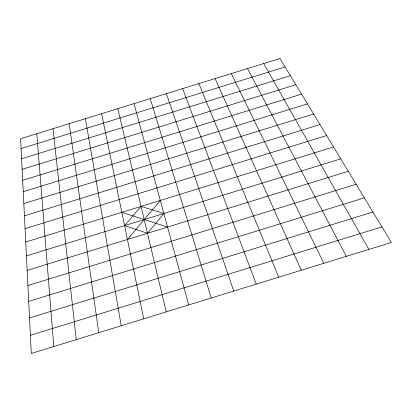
<?xml version="1.0" encoding="UTF-8"?>
<svg xmlns="http://www.w3.org/2000/svg" width="412" height="412" viewBox="0 0 412 412"><rect width="100%" height="100%" fill="white"/><g stroke="black" fill="none" stroke-linecap="round" stroke-linejoin="round"><path stroke-width="0.62" d="M127.426 239.465L160.314 200.453M21.089 148.562L285.078 66.955M21.599 158.764L290.372 75.684M22.124 169.337L295.857 84.743M22.675 180.312L301.548 94.137M23.242 191.704L307.46 103.896M23.829 203.543L313.599 114.031M24.442 215.852L319.985 124.573M25.081 228.66L326.628 135.543M25.75 241.999L333.55 146.966M26.44 255.904L340.765 158.877M27.161 270.406L348.289 171.299M27.918 285.552L356.148 184.272M28.706 301.383L364.363 197.832M29.535 317.946L372.958 212.02M30.395 335.291L381.96 226.883M121.854 212.329L167.555 227.079M263.747 63.541L368.864 249.409M247.524 68.557L346.332 256.357M231.302 73.573L323.801 263.304M215.079 78.589L301.275 270.246M198.862 83.605L278.754 277.188M182.645 88.616L256.238 284.131M166.433 93.627L233.728 291.073M150.22 98.643L211.222 298.01M134.008 103.654L188.717 304.947M117.801 108.665L166.216 311.884M101.594 113.676L143.721 318.821M85.392 118.687L121.231 325.753M69.19 123.693L98.741 332.685M52.994 128.704L76.256 339.617M36.797 133.709L53.776 346.549M163.858 213.483L147.486 233.274L124.579 225.611L141.084 206.391L163.858 213.483M279.975 58.525L20.6 138.715L31.302 353.475L391.4 242.462L279.975 58.525"/></g></svg>
